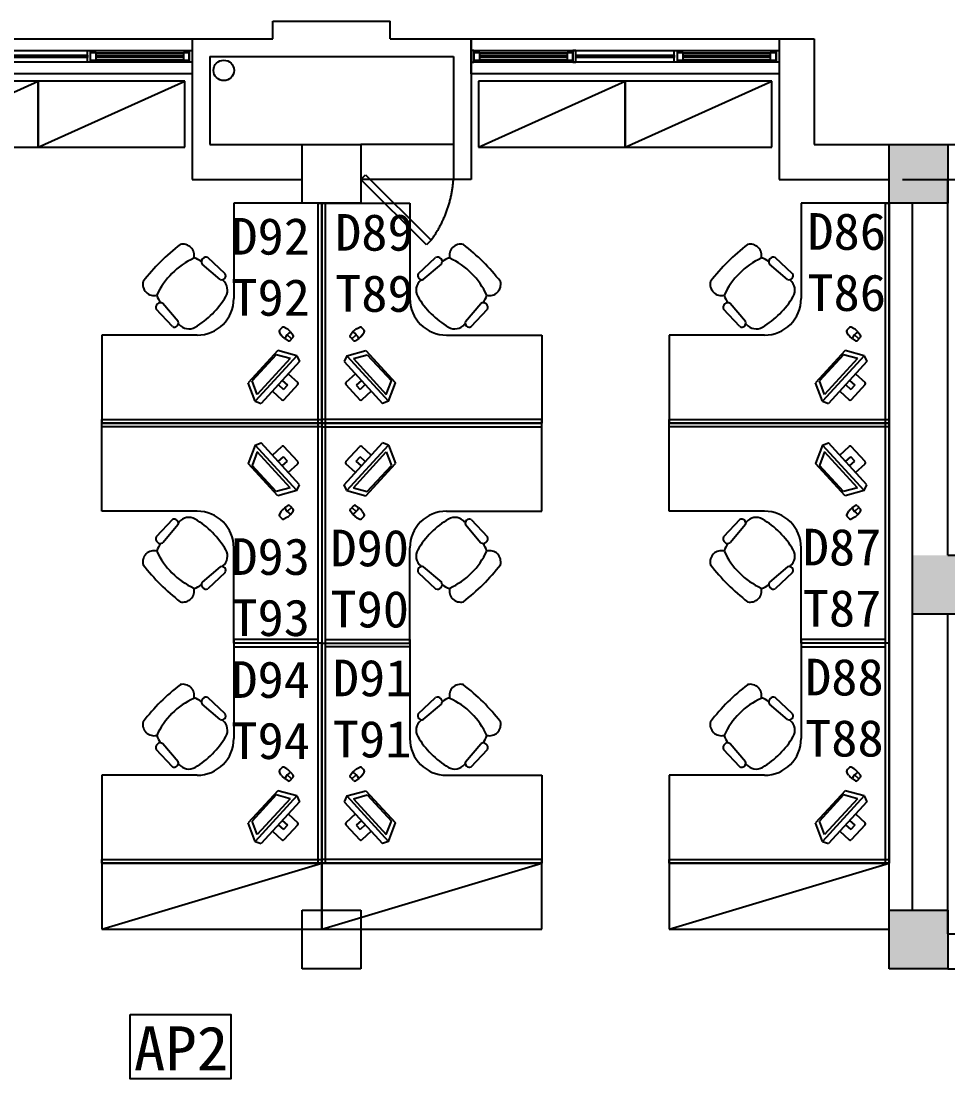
# Model space of a CAD drawing. Header units: millimetres. Extents: x 526420 to 928802, y 401925 to 509768.
# Drawn here: x 686995 to 693311, y 426175 to 433384 of the extents above; entities that cross this region are included whole.
import ezdxf

# ---------------------------------------------------------------- set-up
doc = ezdxf.new("R2010")
doc.units = ezdxf.units.MM
doc.header["$LTSCALE"] = 3000
doc.header["$MEASUREMENT"] = 0
doc.linetypes.add('DASHED2', pattern=[0.375, 0.25, -0.125])
doc.layers.get('0').update_dxf_attribs({"linetype": 'CONTINUOUS'})
for name, color, linetype in [('D-WALL', 7, 'CONTINUOUS'), ('D-WINDOW', 7, 'CONTINUOUS'), ('P-DOOR', 7, 'CONTINUOUS'), ('P-FURNI-I', 7, 'CONTINUOUS'), ('P-WALL', 7, 'CONTINUOUS'), ('环控', 3, 'CONTINUOUS'), ('窗台线', 7, 'CONTINUOUS')]:
    doc.layers.add(name, color=color, linetype=linetype)
doc.styles.get("Standard").update_dxf_attribs({"font": 'romans.shx', "width": 0.65, "bigfont": 'hzfs1.shx'})

msp = doc.modelspace()

# ---------------------------------------------------------------- linework, layer by layer
at = {"color": 0, "ltscale": 0.7}
for q in [(693071, 429743.9), (693371, 429343.9)]:
    msp.add_line((693071, 429343.9), q, dxfattribs=at)
msp.add_circle((688375.8, 433048.3), 70, dxfattribs=at)
msp.add_solid([(693071, 429743.9), (693371, 429743.9), (693071, 429343.9), (693371, 429343.9)], dxfattribs=at)
at = {"layer": 'D-WALL', "color": 0, "ltscale": 0.7}
for p, q in [((688711, 433263.9), (688711, 433383.9)), ((688711, 433383.9), (689511, 433383.9)), ((689511, 433263.9), (689511, 433383.9)), ((688161, 433263.9), (688711, 433263.9)), ((688161, 433263.9), (688161, 432303.9)), ((688161, 433263.9), (688401, 433263.9)), ((689511, 433263.9), (690061, 433263.9)), ((689821, 433263.9), (690061, 433263.9)), ((690061, 433263.9), (690061, 432303.9)), ((692161, 433263.9), (692401, 433263.9)), ((692161, 433263.9), (692161, 432303.9)), ((692401, 433263.9), (692401, 432543.9)), ((688281, 433143.9), (689941, 433143.9)), ((688281, 433143.9), (688281, 432543.9)), ((689941, 433143.9), (689941, 432303.9)), ((688281, 432543.9), (688911, 432543.9)), ((692401, 432543.9), (698111, 432543.9)), ((688161, 432303.9), (688911, 432303.9)), ((688161, 432303.9), (688281, 432303.9)), ((690061, 432303.9), (689941, 432303.9)), ((692161, 432303.9), (692911, 432303.9))]:
    msp.add_line(p, q, dxfattribs=at)
at = {"layer": 'D-WALL', "color": 0, "ltscale": 100}
for p, q in [((688911, 432543.9), (689311, 432543.9)), ((688911, 432143.9), (688911, 432543.9)), ((689311, 432543.9), (689311, 432143.9)), ((692911, 432543.9), (693311, 432543.9)), ((692911, 432143.9), (692911, 432543.9)), ((693311, 432543.9), (693311, 432143.9)), ((689311, 432143.9), (688911, 432143.9)), ((693311, 432143.9), (692911, 432143.9)), ((688911, 427323.9), (689311, 427323.9)), ((688911, 426923.9), (688911, 427323.9)), ((688911, 427323.9), (689311, 427323.9)), ((688911, 426923.9), (688911, 427323.9)), ((688911, 427323.9), (689311, 427323.9)), ((688911, 426923.9), (688911, 427323.9)), ((689311, 427323.9), (689311, 426923.9)), ((689311, 427323.9), (689311, 426923.9)), ((689311, 427323.9), (689311, 426923.9)), ((692911, 427323.9), (693311, 427323.9)), ((692911, 426923.9), (692911, 427323.9)), ((692911, 427323.9), (693311, 427323.9)), ((692911, 426923.9), (692911, 427323.9)), ((693311, 427323.9), (693311, 426923.9)), ((693311, 427323.9), (693311, 426923.9)), ((689311, 426923.9), (688911, 426923.9)), ((689311, 426923.9), (688911, 426923.9)), ((689311, 426923.9), (688911, 426923.9)), ((693311, 426923.9), (692911, 426923.9)), ((693311, 426923.9), (692911, 426923.9))]:
    msp.add_line(p, q, dxfattribs=at)
at = {"layer": 'D-WALL', "color": 0, "ltscale": 2}
for p, q in [((692401, 432543.9), (698111, 432543.9)), ((693001.8, 432303.9), (698111, 432303.9)), ((693311, 429743.9), (693311, 432303.9)), ((693071, 427323.9), (693071, 432143.9)), ((693311, 429743.9), (695811, 429743.9)), ((693311, 427163.9), (693311, 429343.9)), ((693311, 427163.9), (695511, 427163.9)), ((693311, 426923.9), (695811, 426923.9))]:
    msp.add_line(p, q, dxfattribs=at)
at = {"layer": 'D-WALL', "color": 7, "ltscale": 0.7}
msp.add_line((692446.1, 432543.2), (698156.1, 432543.2), dxfattribs=at)
at = {"layer": 'D-WALL', "color": 0}
for points in [[(692911, 432543.9), (693311, 432543.9), (692911, 432143.9), (693311, 432143.9)], [(692911, 427323.9), (693311, 427323.9), (692911, 426923.9), (693311, 426923.9)]]:
    msp.add_solid(points, dxfattribs=at)
at = {"layer": 'D-WINDOW', "color": 0, "ltscale": 0.7}
for p, q in [((686061, 433263.9), (688161, 433263.9)), ((690061, 433263.9), (692161, 433263.9)), ((686081, 433183.9), (688141, 433183.9)), ((686776, 433151.4), (687446, 433151.4)), ((687446, 433103.9), (687446, 433183.9)), ((687446, 433183.9), (687466, 433183.9)), ((687446, 433151.4), (687446, 433136.4)), ((687466, 433183.9), (687466, 433103.9)), ((687506, 433168.9), (687466, 433168.9)), ((687466, 433168.9), (687466, 433118.9)), ((687506, 433168.9), (688101, 433168.9)), ((687506, 433118.9), (687506, 433168.9)), ((687506, 433118.9), (687506, 433168.9)), ((687506, 433151.4), (688101, 433151.4)), ((687506, 433136.4), (687506, 433151.4)), ((688141, 433168.9), (688101, 433168.9)), ((688101, 433168.9), (688101, 433118.9)), ((688101, 433168.9), (688101, 433118.9)), ((688101, 433151.4), (688101, 433136.4)), ((688141, 433183.9), (688141, 433103.9)), ((688141, 433103.9), (688141, 433183.9)), ((688141, 433183.9), (688161, 433183.9)), ((688141, 433118.9), (688141, 433168.9)), ((688161, 433183.9), (688161, 433103.9)), ((690081, 433183.9), (690061, 433183.9)), ((690061, 433183.9), (690061, 433103.9)), ((690081, 433183.9), (692141, 433183.9)), ((690081, 433103.9), (690081, 433183.9)), ((690081, 433103.9), (690081, 433183.9)), ((690121, 433168.9), (690081, 433168.9)), ((690081, 433168.9), (690081, 433118.9)), ((690121, 433168.9), (690716, 433168.9)), ((690121, 433118.9), (690121, 433168.9)), ((690121, 433118.9), (690121, 433168.9)), ((690121, 433151.4), (690716, 433151.4)), ((690121, 433136.4), (690121, 433151.4)), ((690756, 433168.9), (690716, 433168.9)), ((690716, 433168.9), (690716, 433118.9)), ((690716, 433168.9), (690716, 433118.9)), ((690716, 433151.4), (690716, 433136.4)), ((690776, 433183.9), (690756, 433183.9)), ((690756, 433183.9), (690756, 433103.9)), ((690756, 433118.9), (690756, 433168.9)), ((690776, 433103.9), (690776, 433183.9)), ((690776, 433151.4), (691446, 433151.4)), ((690776, 433136.4), (690776, 433151.4)), ((691446, 433103.9), (691446, 433183.9)), ((691446, 433183.9), (691466, 433183.9)), ((691446, 433151.4), (691446, 433136.4)), ((691466, 433183.9), (691466, 433103.9)), ((691506, 433168.9), (691466, 433168.9)), ((691466, 433168.9), (691466, 433118.9)), ((691506, 433168.9), (692101, 433168.9)), ((691506, 433118.9), (691506, 433168.9)), ((691506, 433118.9), (691506, 433168.9)), ((691506, 433151.4), (692101, 433151.4)), ((691506, 433136.4), (691506, 433151.4)), ((692141, 433168.9), (692101, 433168.9)), ((692101, 433168.9), (692101, 433118.9)), ((692101, 433168.9), (692101, 433118.9)), ((692101, 433151.4), (692101, 433136.4)), ((692141, 433183.9), (692141, 433103.9)), ((692141, 433103.9), (692141, 433183.9)), ((692141, 433183.9), (692161, 433183.9)), ((692141, 433118.9), (692141, 433168.9)), ((692161, 433183.9), (692161, 433103.9)), ((688141, 433103.9), (686081, 433103.9)), ((687446, 433136.4), (686776, 433136.4)), ((687466, 433103.9), (687446, 433103.9)), ((687466, 433118.9), (687506, 433118.9)), ((688101, 433136.4), (687506, 433136.4)), ((688101, 433118.9), (687506, 433118.9)), ((688101, 433118.9), (688141, 433118.9)), ((688161, 433103.9), (688141, 433103.9)), ((690061, 433103.9), (690081, 433103.9)), ((690081, 433118.9), (690121, 433118.9)), ((692141, 433103.9), (690081, 433103.9)), ((690716, 433136.4), (690121, 433136.4)), ((690716, 433118.9), (690121, 433118.9)), ((690716, 433118.9), (690756, 433118.9)), ((690756, 433103.9), (690776, 433103.9)), ((691446, 433136.4), (690776, 433136.4)), ((691466, 433103.9), (691446, 433103.9)), ((691466, 433118.9), (691506, 433118.9)), ((692101, 433136.4), (691506, 433136.4)), ((692101, 433118.9), (691506, 433118.9)), ((692101, 433118.9), (692141, 433118.9)), ((692161, 433103.9), (692141, 433103.9))]:
    msp.add_line(p, q, dxfattribs=at)
at = {"layer": 'P-DOOR', "color": 0, "linetype": 'DASHED2', "ltscale": 10}
for p, q in [((689941, 432543.9), (689311, 432543.9)), ((689311, 432303.9), (689342.8, 432335.8)), ((689941, 432303.9), (689311, 432303.9)), ((689756.5, 431858.5), (689311, 432303.9)), ((689342.8, 432335.8), (689788.3, 431890.3)), ((689788.3, 431890.3), (689756.5, 431858.5))]:
    msp.add_line(p, q, dxfattribs=at)
msp.add_arc((689161.3, 432356.8), 781.5, 323.35196, 356.12448, dxfattribs=at)
at = {"layer": 'P-FURNI-I', "color": 0, "ltscale": 100}
for p, q in [((686111, 432523.9), (687111, 432973.9)), ((687111, 432973.9), (686111, 432973.9)), ((687111, 432523.9), (688111, 432973.9)), ((687111, 432523.9), (687111, 432973.9)), ((688111, 432973.9), (687111, 432973.9)), ((687111, 432973.9), (687111, 432523.9)), ((688111, 432523.9), (688111, 432973.9)), ((690111, 432523.9), (691111, 432973.9)), ((691111, 432973.9), (690111, 432973.9)), ((690111, 432973.9), (690111, 432523.9)), ((691111, 432523.9), (692111, 432973.9)), ((691111, 432523.9), (691111, 432973.9)), ((692111, 432973.9), (691111, 432973.9)), ((691111, 432973.9), (691111, 432523.9)), ((692111, 432523.9), (692111, 432973.9)), ((686111, 432523.9), (687111, 432523.9)), ((687111, 432523.9), (688111, 432523.9)), ((690111, 432523.9), (691111, 432523.9)), ((691111, 432523.9), (692111, 432523.9)), ((687544, 427193.9), (689044, 427643.9)), ((689044, 427643.9), (687544, 427643.9)), ((687544, 427643.9), (687544, 427193.9)), ((689044, 427193.9), (690544, 427643.9)), ((689044, 427193.9), (689044, 427643.9)), ((690544, 427643.9), (689044, 427643.9)), ((689044, 427643.9), (689044, 427193.9)), ((690544, 427193.9), (690544, 427643.9)), ((691411, 427193.9), (692911, 427643.9)), ((692911, 427643.9), (691411, 427643.9)), ((691411, 427643.9), (691411, 427193.9)), ((692911, 427193.9), (692911, 427643.9)), ((687544, 427193.9), (689044, 427193.9)), ((689044, 427193.9), (690544, 427193.9)), ((691411, 427193.9), (692911, 427193.9))]:
    msp.add_line(p, q, dxfattribs=at)
at = {"layer": 'P-FURNI-I', "color": 0}
for p, q in [((689044, 432143.9), (688444, 432143.9)), ((688444, 432143.9), (688444, 431493.9)), ((689019, 432143.9), (689044, 432143.9)), ((689019, 430643.9), (689019, 432143.9)), ((689069, 432143.9), (689044, 432143.9)), ((689044, 432143.9), (689044, 430643.9)), ((689044, 430643.9), (689044, 432143.9)), ((689044, 432143.9), (689644, 432143.9)), ((689044, 432143.9), (689044, 430643.9)), ((689044, 430643.9), (689044, 432143.9)), ((689069, 430643.9), (689069, 432143.9)), ((689644, 432143.9), (689644, 431493.9)), ((692911, 432143.9), (692311, 432143.9)), ((692311, 432143.9), (692311, 431493.9)), ((692886, 432143.9), (692911, 432143.9)), ((692886, 430643.9), (692886, 432143.9)), ((692911, 432143.9), (692911, 430643.9)), ((692911, 430643.9), (692911, 432143.9)), ((688386.2, 431661.7), (688268, 431773.6)), ((689701.8, 431661.7), (689820, 431773.6)), ((692253.2, 431661.7), (692135, 431773.6)), ((688352.2, 431623), (688228.9, 431727.5)), ((689735.8, 431623), (689859.1, 431727.5)), ((692219.2, 431623), (692095.9, 431727.5)), ((688369.8, 431617.6), (688365, 431621.7)), ((688369.8, 431617.6), (688365.1, 431621.7)), ((689718.2, 431617.6), (689722.9, 431621.7)), ((689718.2, 431617.6), (689723, 431621.7)), ((692236.8, 431617.6), (692232, 431621.7)), ((692236.8, 431617.6), (692232.1, 431621.7)), ((688026.3, 431301.8), (687914.4, 431419.9)), ((688065, 431335.8), (687960.4, 431459)), ((690023, 431335.8), (690127.6, 431459)), ((690061.7, 431301.8), (690173.6, 431419.9)), ((691893.3, 431301.8), (691781.4, 431419.9)), ((691932, 431335.8), (691827.4, 431459)), ((688070.4, 431318.1), (688066.2, 431323)), ((690017.6, 431318.1), (690021.8, 431323)), ((691937.4, 431318.1), (691933.2, 431323)), ((688194, 431243.9), (687544, 431243.9)), ((687544, 431243.9), (687544, 430643.9)), ((689894, 431243.9), (690544, 431243.9)), ((690544, 431243.9), (690544, 430643.9)), ((692061, 431243.9), (691411, 431243.9)), ((691411, 431243.9), (691411, 430643.9)), ((688743.6, 431138.7), (688542.3, 430919.4)), ((688873.5, 431102.8), (688743.6, 431138.7)), ((689214.5, 431102.8), (689344.4, 431138.7)), ((689344.4, 431138.7), (689545.7, 430919.4)), ((692610.6, 431138.7), (692409.3, 430919.4)), ((692740.5, 431102.8), (692610.6, 431138.7)), ((688733.8, 431110.3), (688569.8, 430931.6)), ((688873.5, 431102.8), (688589.3, 430793)), ((688829, 431083.9), (688604.2, 430838.9)), ((688891.8, 431063.6), (688630.1, 430778.4)), ((688829, 431083.9), (688733.8, 431110.3)), ((688873.5, 431102.8), (688891.8, 431063.6)), ((689214.5, 431102.8), (689196.2, 431063.6)), ((689196.2, 431063.6), (689457.9, 430778.4)), ((689214.5, 431102.8), (689498.7, 430793)), ((689259, 431083.9), (689354.2, 431110.3)), ((689259, 431083.9), (689483.8, 430838.9)), ((689354.2, 431110.3), (689518.2, 430931.6)), ((692600.8, 431110.3), (692436.8, 430931.6)), ((692740.5, 431102.8), (692456.3, 430793)), ((692696, 431083.9), (692471.2, 430838.9)), ((692758.8, 431063.6), (692497.1, 430778.4)), ((692696, 431083.9), (692600.8, 431110.3)), ((692740.5, 431102.8), (692758.8, 431063.6)), ((688589.3, 430793), (688542.3, 430919.4)), ((688604.2, 430838.9), (688569.8, 430931.6)), ((689483.8, 430838.9), (689518.2, 430931.6)), ((689498.7, 430793), (689545.7, 430919.4)), ((692456.3, 430793), (692409.3, 430919.4)), ((692471.2, 430838.9), (692436.8, 430931.6)), ((688589.6, 430793.3), (688630.1, 430778.4)), ((689498.4, 430793.3), (689457.9, 430778.4)), ((692456.6, 430793.3), (692497.1, 430778.4)), ((687544, 430643.9), (687544, 430668.9)), ((687544, 430668.9), (689044, 430668.9)), ((687544, 430618.9), (687544, 430643.9)), ((687544, 430643.9), (689044, 430643.9)), ((687544, 430043.9), (687544, 430643.9)), ((687544, 430643.9), (689044, 430643.9)), ((689044, 430643.9), (687544, 430643.9)), ((687544, 430643.9), (689044, 430643.9)), ((689019, 430643.9), (689044, 430643.9)), ((689019, 427643.9), (689019, 430643.9)), ((689044, 430643.9), (689019, 430643.9)), ((690544, 430668.9), (689044, 430668.9)), ((689044, 430668.9), (689044, 430643.9)), ((689044, 430668.9), (689044, 430643.9)), ((690544, 430643.9), (689044, 430643.9)), ((689044, 430643.9), (689044, 430618.9)), ((689069, 430643.9), (689044, 430643.9)), ((689044, 430643.9), (689044, 427643.9)), ((689044, 430643.9), (689044, 429143.9)), ((690544, 430643.9), (689044, 430643.9)), ((689044, 430643.9), (689044, 430643.9)), ((689044, 430643.9), (690544, 430643.9)), ((689044, 430643.9), (689069, 430643.9)), ((690544, 430643.9), (689044, 430643.9)), ((689044, 430643.9), (689044, 430643.9)), ((689044, 430643.9), (689044, 430618.9)), ((689044, 430643.9), (689044, 427643.9)), ((689044, 430643.9), (689044, 429143.9)), ((689044, 430643.9), (689044, 430643.9)), ((689044, 430643.9), (689044, 430643.9)), ((689069, 427643.9), (689069, 430643.9)), ((690544, 430643.9), (690544, 430668.9)), ((690544, 430618.9), (690544, 430643.9)), ((690544, 430043.9), (690544, 430643.9)), ((691411, 430643.9), (691411, 430668.9)), ((691411, 430668.9), (692911, 430668.9)), ((691411, 430618.9), (691411, 430643.9)), ((691411, 430643.9), (692911, 430643.9)), ((691411, 430043.9), (691411, 430643.9)), ((691411, 430643.9), (692911, 430643.9)), ((692911, 430643.9), (691411, 430643.9)), ((691411, 430643.9), (692911, 430643.9)), ((692886, 430643.9), (692911, 430643.9)), ((692886, 427643.9), (692886, 430643.9)), ((692911, 430643.9), (692886, 430643.9)), ((692911, 430668.9), (692911, 430643.9)), ((692911, 430643.9), (692911, 430618.9)), ((692911, 430643.9), (692911, 427643.9)), ((692911, 430643.9), (692911, 429143.9)), ((692911, 430643.9), (692911, 430643.9)), ((692911, 430643.9), (692911, 430643.9)), ((689044, 430618.9), (687544, 430618.9)), ((689044, 430618.9), (690544, 430618.9)), ((692911, 430618.9), (691411, 430618.9)), ((688589.3, 430494.9), (688542.3, 430368.5)), ((688873.5, 430185.1), (688589.3, 430494.9)), ((688589.6, 430494.6), (688630.1, 430509.5)), ((688891.8, 430224.3), (688630.1, 430509.5)), ((689196.2, 430224.3), (689457.9, 430509.5)), ((689214.5, 430185.1), (689498.7, 430494.9)), ((689498.4, 430494.6), (689457.9, 430509.5)), ((689498.7, 430494.9), (689545.7, 430368.5)), ((692456.3, 430494.9), (692409.3, 430368.5)), ((692740.5, 430185.1), (692456.3, 430494.9)), ((692456.6, 430494.6), (692497.1, 430509.5)), ((692758.8, 430224.3), (692497.1, 430509.5)), ((688604.2, 430449), (688569.8, 430356.3)), ((688829, 430204), (688604.2, 430449)), ((689259, 430204), (689483.8, 430449)), ((689483.8, 430449), (689518.2, 430356.3)), ((692471.2, 430449), (692436.8, 430356.3)), ((692696, 430204), (692471.2, 430449)), ((688743.6, 430149.2), (688542.3, 430368.5)), ((688733.8, 430177.6), (688569.8, 430356.3)), ((689344.4, 430149.2), (689545.7, 430368.5)), ((689354.2, 430177.6), (689518.2, 430356.3)), ((692610.6, 430149.2), (692409.3, 430368.5)), ((692600.8, 430177.6), (692436.8, 430356.3)), ((688829, 430204), (688733.8, 430177.6)), ((688873.5, 430185.1), (688891.8, 430224.3)), ((689214.5, 430185.1), (689196.2, 430224.3)), ((689259, 430204), (689354.2, 430177.6)), ((692696, 430204), (692600.8, 430177.6)), ((692740.5, 430185.1), (692758.8, 430224.3)), ((688873.5, 430185.1), (688743.6, 430149.2)), ((689214.5, 430185.1), (689344.4, 430149.2)), ((692740.5, 430185.1), (692610.6, 430149.2)), ((688194, 430043.9), (687544, 430043.9)), ((689894, 430043.9), (690544, 430043.9)), ((692061, 430043.9), (691411, 430043.9)), ((688026.3, 429986.1), (687914.4, 429868)), ((690061.7, 429986.1), (690173.6, 429868)), ((691893.3, 429986.1), (691781.4, 429868)), ((688065, 429952.1), (687960.4, 429828.9)), ((688070.4, 429969.8), (688066.2, 429964.9)), ((690017.6, 429969.8), (690021.8, 429964.9)), ((690023, 429952.1), (690127.6, 429828.9)), ((691932, 429952.1), (691827.4, 429828.9)), ((691937.4, 429969.8), (691933.2, 429964.9)), ((688444, 429143.9), (688444, 429793.9)), ((689644, 429143.9), (689644, 429793.9)), ((692311, 429143.9), (692311, 429793.9)), ((688352.2, 429664.9), (688228.9, 429560.4)), ((688386.2, 429626.2), (688268, 429514.3)), ((688369.8, 429670.3), (688365, 429666.2)), ((688369.8, 429670.3), (688365.1, 429666.2)), ((689701.8, 429626.2), (689820, 429514.3)), ((689718.2, 429670.3), (689722.9, 429666.2)), ((689718.2, 429670.3), (689723, 429666.2)), ((689735.8, 429664.9), (689859.1, 429560.4)), ((692219.2, 429664.9), (692095.9, 429560.4)), ((692253.2, 429626.2), (692135, 429514.3)), ((692236.8, 429670.3), (692232, 429666.2)), ((692236.8, 429670.3), (692232.1, 429666.2)), ((688444, 429168.9), (688444, 429118.9)), ((689019, 429168.9), (688444, 429168.9)), ((689044, 429143.9), (688444, 429143.9)), ((688444, 429143.9), (688444, 428493.9)), ((689044, 429143.9), (688444, 429143.9)), ((688444, 429118.9), (689019, 429118.9)), ((689019, 429118.9), (689019, 429168.9)), ((689044, 427643.9), (689044, 429143.9)), ((689044, 429143.9), (689644, 429143.9)), ((689044, 429143.9), (689644, 429143.9)), ((689044, 427643.9), (689044, 429143.9)), ((689069, 429118.9), (689069, 429168.9)), ((689069, 429168.9), (689644, 429168.9)), ((689644, 429118.9), (689069, 429118.9)), ((689644, 429168.9), (689644, 429118.9)), ((689644, 429143.9), (689644, 428493.9)), ((692311, 429168.9), (692311, 429118.9)), ((692886, 429168.9), (692311, 429168.9)), ((692911, 429143.9), (692311, 429143.9)), ((692311, 429143.9), (692311, 428493.9)), ((692911, 429143.9), (692311, 429143.9)), ((692311, 429118.9), (692886, 429118.9)), ((692886, 429118.9), (692886, 429168.9)), ((692911, 427643.9), (692911, 429143.9)), ((688386.2, 428661.7), (688268, 428773.6)), ((689701.8, 428661.7), (689820, 428773.6)), ((692253.2, 428661.7), (692135, 428773.6)), ((688352.2, 428623), (688228.9, 428727.5)), ((689735.8, 428623), (689859.1, 428727.5)), ((692219.2, 428623), (692095.9, 428727.5)), ((688369.8, 428617.6), (688365, 428621.7)), ((688369.8, 428617.6), (688365.1, 428621.7)), ((689718.2, 428617.6), (689722.9, 428621.7)), ((689718.2, 428617.6), (689723, 428621.7)), ((692236.8, 428617.6), (692232, 428621.7)), ((692236.8, 428617.6), (692232.1, 428621.7)), ((688065, 428335.8), (687960.4, 428459)), ((690023, 428335.8), (690127.6, 428459)), ((691932, 428335.8), (691827.4, 428459)), ((688026.3, 428301.8), (687914.4, 428419.9)), ((690061.7, 428301.8), (690173.6, 428419.9)), ((691893.3, 428301.8), (691781.4, 428419.9)), ((688070.4, 428318.1), (688066.2, 428323)), ((690017.6, 428318.1), (690021.8, 428323)), ((691937.4, 428318.1), (691933.2, 428323)), ((688194, 428243.9), (687544, 428243.9)), ((687544, 428243.9), (687544, 427643.9)), ((689894, 428243.9), (690544, 428243.9)), ((690544, 428243.9), (690544, 427643.9)), ((692061, 428243.9), (691411, 428243.9)), ((691411, 428243.9), (691411, 427643.9)), ((688743.6, 428138.7), (688542.3, 427919.4)), ((688733.8, 428110.3), (688569.8, 427931.6)), ((688873.5, 428102.8), (688589.3, 427793)), ((688829, 428083.9), (688733.8, 428110.3)), ((688873.5, 428102.8), (688743.6, 428138.7)), ((688873.5, 428102.8), (688891.8, 428063.6)), ((689214.5, 428102.8), (689196.2, 428063.6)), ((689214.5, 428102.8), (689344.4, 428138.7)), ((689214.5, 428102.8), (689498.7, 427793)), ((689259, 428083.9), (689354.2, 428110.3)), ((689344.4, 428138.7), (689545.7, 427919.4)), ((689354.2, 428110.3), (689518.2, 427931.6)), ((692610.6, 428138.7), (692409.3, 427919.4)), ((692600.8, 428110.3), (692436.8, 427931.6)), ((692740.5, 428102.8), (692456.3, 427793)), ((692696, 428083.9), (692600.8, 428110.3)), ((692740.5, 428102.8), (692610.6, 428138.7)), ((692740.5, 428102.8), (692758.8, 428063.6)), ((688829, 428083.9), (688604.2, 427838.9)), ((688891.8, 428063.6), (688630.1, 427778.4)), ((689196.2, 428063.6), (689457.9, 427778.4)), ((689259, 428083.9), (689483.8, 427838.9)), ((692696, 428083.9), (692471.2, 427838.9)), ((692758.8, 428063.6), (692497.1, 427778.4)), ((688589.3, 427793), (688542.3, 427919.4)), ((688604.2, 427838.9), (688569.8, 427931.6)), ((689483.8, 427838.9), (689518.2, 427931.6)), ((689498.7, 427793), (689545.7, 427919.4)), ((692456.3, 427793), (692409.3, 427919.4)), ((692471.2, 427838.9), (692436.8, 427931.6)), ((688589.6, 427793.3), (688630.1, 427778.4)), ((689498.4, 427793.3), (689457.9, 427778.4)), ((692456.6, 427793.3), (692497.1, 427778.4)), ((687544, 427643.9), (687544, 427668.9)), ((687544, 427668.9), (689044, 427668.9)), ((690544, 427668.9), (689044, 427668.9)), ((689044, 427668.9), (689044, 427643.9)), ((689044, 427668.9), (689044, 427643.9)), ((690544, 427643.9), (690544, 427668.9)), ((691411, 427643.9), (691411, 427668.9)), ((691411, 427668.9), (692911, 427668.9)), ((692911, 427668.9), (692911, 427643.9)), ((689044, 427643.9), (687544, 427643.9)), ((687544, 427643.9), (689044, 427643.9)), ((689044, 427643.9), (689019, 427643.9)), ((689044, 427643.9), (690544, 427643.9)), ((689044, 427643.9), (689069, 427643.9)), ((690544, 427643.9), (689044, 427643.9)), ((689044, 427643.9), (689044, 427643.9)), ((689044, 427643.9), (689044, 427643.9)), ((692911, 427643.9), (691411, 427643.9)), ((691411, 427643.9), (692911, 427643.9)), ((692911, 427643.9), (692886, 427643.9)), ((692911, 427643.9), (692911, 427643.9))]:
    msp.add_line(p, q, dxfattribs=at)
at = {"layer": 'P-FURNI-I', "color": 0, "linetype": 'ByBlock'}
for p, q in [((688806.5, 431286.7), (688785.3, 431298)), ((688831.6, 431265.7), (688816.7, 431279.4)), ((689256.4, 431265.7), (689271.3, 431279.4)), ((689281.5, 431286.7), (689302.7, 431298)), ((692673.5, 431286.7), (692652.3, 431298)), ((692698.6, 431265.7), (692683.7, 431279.4)), ((688768, 431244.7), (688754.9, 431264.8)), ((688791.1, 431221.5), (688776.1, 431235.2)), ((688791.1, 431221.5), (688814.4, 431205.5)), ((688838.3, 431218.9), (688808.8, 431245.9)), ((688827.4, 431207), (688849.2, 431230.8)), ((688831.6, 431265.7), (688849.5, 431243.9)), ((689256.4, 431265.7), (689238.5, 431243.9)), ((689260.6, 431207), (689238.8, 431230.8)), ((689249.7, 431218.9), (689279.2, 431245.9)), ((689296.9, 431221.5), (689273.6, 431205.5)), ((689296.9, 431221.5), (689311.9, 431235.2)), ((689320, 431244.7), (689333.1, 431264.8)), ((692635, 431244.7), (692621.9, 431264.8)), ((692658.1, 431221.5), (692643.1, 431235.2)), ((692658.1, 431221.5), (692681.4, 431205.5)), ((692705.3, 431218.9), (692675.8, 431245.9)), ((692694.4, 431207), (692716.2, 431230.8)), ((692698.6, 431265.7), (692716.5, 431243.9)), ((688774.5, 430935.7), (688810.6, 430902.7)), ((688815.1, 430980), (688879.8, 430920.6)), ((689272.9, 430980), (689208.2, 430920.6)), ((689313.5, 430935.7), (689277.4, 430902.7)), ((692641.5, 430935.7), (692677.6, 430902.7)), ((692682.1, 430980), (692746.8, 430920.6)), ((688706.9, 430862.1), (688771.6, 430802.7)), ((688747.5, 430906.3), (688783.5, 430873.2)), ((688810.6, 430902.7), (688783.5, 430873.2)), ((688880.4, 430906.4), (688785.8, 430803.3)), ((689207.6, 430906.4), (689302.2, 430803.3)), ((689277.4, 430902.7), (689304.5, 430873.2)), ((689340.5, 430906.3), (689304.5, 430873.2)), ((689381.1, 430862.1), (689316.4, 430802.7)), ((692573.9, 430862.1), (692638.6, 430802.7)), ((692614.5, 430906.3), (692650.5, 430873.2)), ((692677.6, 430902.7), (692650.5, 430873.2)), ((692747.4, 430906.4), (692652.8, 430803.3)), ((688706.9, 430425.8), (688771.6, 430485.2)), ((688880.4, 430381.5), (688785.8, 430484.6)), ((689207.6, 430381.5), (689302.2, 430484.6)), ((689381.1, 430425.8), (689316.4, 430485.2)), ((692573.9, 430425.8), (692638.6, 430485.2)), ((692747.4, 430381.5), (692652.8, 430484.6)), ((688747.5, 430381.6), (688783.5, 430414.7)), ((688810.6, 430385.2), (688783.5, 430414.7)), ((689277.4, 430385.2), (689304.5, 430414.7)), ((689340.5, 430381.6), (689304.5, 430414.7)), ((692614.5, 430381.6), (692650.5, 430414.7)), ((692677.6, 430385.2), (692650.5, 430414.7)), ((688774.5, 430352.2), (688810.6, 430385.2)), ((688815.1, 430307.9), (688879.8, 430367.3)), ((689272.9, 430307.9), (689208.2, 430367.3)), ((689313.5, 430352.2), (689277.4, 430385.2)), ((692641.5, 430352.2), (692677.6, 430385.2)), ((692682.1, 430307.9), (692746.8, 430367.3)), ((688768, 430043.2), (688754.9, 430023.1)), ((688791.1, 430066.4), (688776.1, 430052.7)), ((688791.1, 430066.4), (688814.4, 430082.4)), ((688838.3, 430069), (688808.8, 430042)), ((688827.4, 430080.9), (688849.2, 430057.1)), ((688831.6, 430022.2), (688849.5, 430044)), ((689256.4, 430022.2), (689238.5, 430044)), ((689260.6, 430080.9), (689238.8, 430057.1)), ((689249.7, 430069), (689279.2, 430042)), ((689296.9, 430066.4), (689273.6, 430082.4)), ((689296.9, 430066.4), (689311.9, 430052.7)), ((689320, 430043.2), (689333.1, 430023.1)), ((692635, 430043.2), (692621.9, 430023.1)), ((692658.1, 430066.4), (692643.1, 430052.7)), ((692658.1, 430066.4), (692681.4, 430082.4)), ((692705.3, 430069), (692675.8, 430042)), ((692694.4, 430080.9), (692716.2, 430057.1)), ((692698.6, 430022.2), (692716.5, 430044)), ((688806.5, 430001.2), (688785.3, 429989.9)), ((688831.6, 430022.2), (688816.7, 430008.5)), ((689256.4, 430022.2), (689271.3, 430008.5)), ((689281.5, 430001.2), (689302.7, 429989.9)), ((692673.5, 430001.2), (692652.3, 429989.9)), ((692698.6, 430022.2), (692683.7, 430008.5)), ((688768, 428244.7), (688754.9, 428264.8)), ((688806.5, 428286.7), (688785.3, 428298)), ((688838.3, 428218.9), (688808.8, 428245.9)), ((688831.6, 428265.7), (688816.7, 428279.4)), ((688831.6, 428265.7), (688849.5, 428243.9)), ((689256.4, 428265.7), (689238.5, 428243.9)), ((689249.7, 428218.9), (689279.2, 428245.9)), ((689256.4, 428265.7), (689271.3, 428279.4)), ((689281.5, 428286.7), (689302.7, 428298)), ((689320, 428244.7), (689333.1, 428264.8)), ((692635, 428244.7), (692621.9, 428264.8)), ((692673.5, 428286.7), (692652.3, 428298)), ((692705.3, 428218.9), (692675.8, 428245.9)), ((692698.6, 428265.7), (692683.7, 428279.4)), ((692698.6, 428265.7), (692716.5, 428243.9)), ((688791.1, 428221.5), (688776.1, 428235.2)), ((688791.1, 428221.5), (688814.4, 428205.5)), ((688827.4, 428207), (688849.2, 428230.8)), ((689260.6, 428207), (689238.8, 428230.8)), ((689296.9, 428221.5), (689273.6, 428205.5)), ((689296.9, 428221.5), (689311.9, 428235.2)), ((692658.1, 428221.5), (692643.1, 428235.2)), ((692658.1, 428221.5), (692681.4, 428205.5)), ((692694.4, 428207), (692716.2, 428230.8)), ((688815.1, 427980), (688879.8, 427920.6)), ((689272.9, 427980), (689208.2, 427920.6)), ((692682.1, 427980), (692746.8, 427920.6)), ((688747.5, 427906.3), (688783.5, 427873.2)), ((688774.5, 427935.7), (688810.6, 427902.7)), ((688810.6, 427902.7), (688783.5, 427873.2)), ((688880.4, 427906.4), (688785.8, 427803.3)), ((689207.6, 427906.4), (689302.2, 427803.3)), ((689313.5, 427935.7), (689277.4, 427902.7)), ((689277.4, 427902.7), (689304.5, 427873.2)), ((689340.5, 427906.3), (689304.5, 427873.2)), ((692614.5, 427906.3), (692650.5, 427873.2)), ((692641.5, 427935.7), (692677.6, 427902.7)), ((692677.6, 427902.7), (692650.5, 427873.2)), ((692747.4, 427906.4), (692652.8, 427803.3)), ((688706.9, 427862.1), (688771.6, 427802.7)), ((689381.1, 427862.1), (689316.4, 427802.7)), ((692573.9, 427862.1), (692638.6, 427802.7))]:
    msp.add_line(p, q, dxfattribs=at)
at = {"layer": 'P-FURNI-I', "color": 0}
for centre, radius, start, end in [((688922.9, 430765), 1383.5, 127.59073, 142.40927), ((688098.2, 431787.4), 76.4, 345.39269, 104.60731), ((689989.8, 431787.4), 76.4, 75.39269, 194.60731), ((689165.1, 430765), 1383.5, 37.59073, 52.40927), ((692789.9, 430765), 1383.5, 127.59073, 142.40927), ((691965.2, 431787.4), 76.4, 345.39269, 104.60731), ((688255.8, 431744.4), 31.7, 67.15642, 212.13371), ((689832.3, 431744.4), 31.7, 327.86629, 112.84358), ((692122.8, 431744.4), 31.7, 67.15642, 212.13371), ((688378.3, 431309.6), 502.6, 114.20895, 155.79105), ((688117.7, 431603.3), 177.1, 53.09524, 71.38199), ((689970.3, 431603.3), 177.1, 108.61801, 126.90476), ((689709.7, 431309.6), 502.6, 24.20895, 65.79105), ((692245.3, 431309.6), 502.6, 114.20895, 155.79105), ((691984.7, 431603.3), 177.1, 53.09524, 71.38199), ((688361.2, 431649.3), 27.9, 251.04311, 26.28384), ((689726.8, 431649.3), 27.9, 153.71616, 288.95689), ((692228.2, 431649.3), 27.9, 251.04311, 26.28384), ((687900.6, 431589.7), 76.4, 165.39269, 284.60731), ((688312.9, 431549.7), 88.6, 331.10866, 50), ((689775.1, 431549.7), 88.6, 130, 208.89134), ((690187.4, 431589.7), 76.4, 255.39269, 14.60731), ((691767.6, 431589.7), 76.4, 165.39269, 284.60731), ((692179.9, 431549.7), 88.6, 331.10866, 50), ((688086.4, 431572), 177.1, 198.78779, 217.66529), ((687857, 431830.9), 624.1, 301.27501, 328.72499), ((688194, 431493.9), 250, 270.00002, 359.99998), ((689894, 431493.9), 250, 180.00002, 269.99998), ((690231, 431830.9), 624.1, 211.27501, 238.72499), ((690001.6, 431572), 177.1, 322.33471, 341.21221), ((691953.4, 431572), 177.1, 198.78779, 217.66529), ((691724, 431830.9), 624.1, 301.27501, 328.72499), ((692061, 431493.9), 250, 270.00002, 359.99998), ((687943.6, 431432.2), 31.7, 57.86629, 202.84358), ((690144.4, 431432.2), 31.7, 337.15642, 122.13371), ((691810.6, 431432.2), 31.7, 57.86629, 202.84358), ((688038.6, 431326.7), 27.9, 243.71616, 18.95689), ((688138.2, 431375), 88.6, 220, 298.89134), ((689949.8, 431375), 88.6, 241.10866, 320), ((690049.4, 431326.7), 27.9, 161.04311, 296.28384), ((691905.6, 431326.7), 27.9, 243.71616, 18.95689), ((692005.2, 431375), 88.6, 220, 298.89134), ((688194, 429793.9), 250, 0.00002, 89.99998), ((689894, 429793.9), 250, 90.00002, 179.99998), ((692061, 429793.9), 250, 0.00002, 89.99998), ((688038.6, 429961.2), 27.9, 341.04311, 116.28384), ((688138.2, 429912.9), 88.6, 61.10866, 140), ((687857, 429457), 624.1, 31.27501, 58.72499), ((690231, 429457), 624.1, 121.27501, 148.72499), ((689949.8, 429912.9), 88.6, 40, 118.89134), ((690049.4, 429961.2), 27.9, 63.71616, 198.95689), ((691905.6, 429961.2), 27.9, 341.04311, 116.28384), ((692005.2, 429912.9), 88.6, 61.10866, 140), ((691724, 429457), 624.1, 31.27501, 58.72499), ((687943.6, 429855.7), 31.7, 157.15642, 302.13371), ((690144.4, 429855.7), 31.7, 237.86629, 22.84358), ((691810.6, 429855.7), 31.7, 157.15642, 302.13371), ((687900.6, 429698.2), 76.4, 75.39269, 194.60731), ((688086.4, 429715.9), 177.1, 142.33471, 161.21221), ((688378.3, 429978.3), 502.6, 204.20895, 245.79105), ((688312.9, 429738.2), 88.6, 310, 28.89134), ((689775.1, 429738.2), 88.6, 151.10866, 230), ((689709.7, 429978.3), 502.6, 294.20895, 335.79105), ((690001.6, 429715.9), 177.1, 18.78779, 37.66529), ((690187.4, 429698.2), 76.4, 345.39269, 104.60731), ((691767.6, 429698.2), 76.4, 75.39269, 194.60731), ((691953.4, 429715.9), 177.1, 142.33471, 161.21221), ((692245.3, 429978.3), 502.6, 204.20895, 245.79105), ((692179.9, 429738.2), 88.6, 310, 28.89134), ((688922.9, 430522.9), 1383.5, 217.59073, 232.40927), ((688361.2, 429638.6), 27.9, 333.71616, 108.95689), ((689726.8, 429638.6), 27.9, 71.04311, 206.28384), ((689165.1, 430522.9), 1383.5, 307.59073, 322.40927), ((692789.9, 430522.9), 1383.5, 217.59073, 232.40927), ((692228.2, 429638.6), 27.9, 333.71616, 108.95689), ((688117.7, 429684.6), 177.1, 288.61801, 306.90476), ((688255.8, 429543.5), 31.7, 147.86629, 292.84358), ((689832.3, 429543.5), 31.7, 247.15642, 32.13371), ((689970.3, 429684.6), 177.1, 233.09524, 251.38199), ((691984.7, 429684.6), 177.1, 288.61801, 306.90476), ((692122.8, 429543.5), 31.7, 147.86629, 292.84358), ((688098.2, 429500.5), 76.4, 255.39269, 14.60731), ((689989.8, 429500.5), 76.4, 165.39269, 284.60731), ((691965.2, 429500.5), 76.4, 255.39269, 14.60731), ((688922.9, 427765), 1383.5, 127.59073, 142.40927), ((688098.2, 428787.4), 76.4, 345.39269, 104.60731), ((689989.8, 428787.4), 76.4, 75.39269, 194.60731), ((689165.1, 427765), 1383.5, 37.59073, 52.40927), ((692789.9, 427765), 1383.5, 127.59073, 142.40927), ((691965.2, 428787.4), 76.4, 345.39269, 104.60731), ((688378.3, 428309.6), 502.6, 114.20895, 155.79105), ((688117.7, 428603.3), 177.1, 53.09524, 71.38199), ((688255.8, 428744.4), 31.7, 67.15642, 212.13371), ((689832.3, 428744.4), 31.7, 327.86629, 112.84358), ((689970.3, 428603.3), 177.1, 108.61801, 126.90476), ((689709.7, 428309.6), 502.6, 24.20895, 65.79105), ((692245.3, 428309.6), 502.6, 114.20895, 155.79105), ((691984.7, 428603.3), 177.1, 53.09524, 71.38199), ((692122.8, 428744.4), 31.7, 67.15642, 212.13371), ((687900.6, 428589.7), 76.4, 165.39269, 284.60731), ((688361.2, 428649.3), 27.9, 251.04311, 26.28384), ((688312.9, 428549.7), 88.6, 331.10866, 50), ((689775.1, 428549.7), 88.6, 130, 208.89134), ((689726.8, 428649.3), 27.9, 153.71616, 288.95689), ((690187.4, 428589.7), 76.4, 255.39269, 14.60731), ((691767.6, 428589.7), 76.4, 165.39269, 284.60731), ((692228.2, 428649.3), 27.9, 251.04311, 26.28384), ((692179.9, 428549.7), 88.6, 331.10866, 50), ((687943.6, 428432.2), 31.7, 57.86629, 202.84358), ((688086.4, 428572), 177.1, 198.78779, 217.66529), ((687857, 428830.9), 624.1, 301.27501, 328.72499), ((688194, 428493.9), 250, 270.00002, 359.99998), ((689894, 428493.9), 250, 180.00002, 269.99998), ((690231, 428830.9), 624.1, 211.27501, 238.72499), ((690144.4, 428432.2), 31.7, 337.15642, 122.13371), ((690001.6, 428572), 177.1, 322.33471, 341.21221), ((691810.6, 428432.2), 31.7, 57.86629, 202.84358), ((691953.4, 428572), 177.1, 198.78779, 217.66529), ((691724, 428830.9), 624.1, 301.27501, 328.72499), ((692061, 428493.9), 250, 270.00002, 359.99998), ((688038.6, 428326.7), 27.9, 243.71616, 18.95689), ((688138.2, 428375), 88.6, 220, 298.89134), ((689949.8, 428375), 88.6, 241.10866, 320), ((690049.4, 428326.7), 27.9, 161.04311, 296.28384), ((691905.6, 428326.7), 27.9, 243.71616, 18.95689), ((692005.2, 428375), 88.6, 220, 298.89134)]:
    msp.add_arc(centre, radius, start, end, dxfattribs=at)
at = {"layer": 'P-FURNI-I', "color": 0, "linetype": 'ByBlock'}
for centre, radius, start, end in [((688763.3, 431270.3), 10, 137.47035, 213.12695), ((688828.8, 431227.6), 88, 129.09951, 145.8412), ((688780.6, 431289.2), 10, 61.81376, 137.47035), ((688782.9, 431242.6), 50, 47.47035, 61.81376), ((689305.1, 431242.6), 50, 118.18624, 132.52965), ((689307.4, 431289.2), 10, 42.52965, 118.18624), ((689259.2, 431227.6), 88, 34.1588, 50.90049), ((689324.7, 431270.3), 10, 326.87305, 42.52965), ((692630.3, 431270.3), 10, 137.47035, 213.12695), ((692695.8, 431227.6), 88, 129.09951, 145.8412), ((692647.6, 431289.2), 10, 61.81376, 137.47035), ((692649.9, 431242.6), 50, 47.47035, 61.81376), ((688809.9, 431272.1), 50, 213.12695, 227.47035), ((688906.9, 431155.9), 133.1, 124.44717, 150.49354), ((688820, 431213.8), 10, 235.57338, 317.47035), ((688841.8, 431237.5), 10, 317.47035, 39.36733), ((689246.2, 431237.5), 10, 140.63267, 222.52965), ((689181.1, 431155.9), 133.1, 29.50646, 55.55283), ((689268, 431213.8), 10, 222.52965, 304.42662), ((689278.1, 431272.1), 50, 312.52965, 326.87305), ((692676.9, 431272.1), 50, 213.12695, 227.47035), ((692773.9, 431155.9), 133.1, 124.44717, 150.49354), ((692687, 431213.8), 10, 235.57338, 317.47035), ((692708.8, 431237.5), 10, 317.47035, 39.36733), ((688873, 430913.2), 10, 317.47035, 47.47035), ((689215, 430913.2), 10, 132.52965, 222.52965), ((692740, 430913.2), 10, 317.47035, 47.47035), ((688778.4, 430810), 10, 227.47035, 317.47035), ((689309.6, 430810), 10, 222.52965, 312.52965), ((692645.4, 430810), 10, 227.47035, 317.47035), ((688778.4, 430477.9), 10, 42.52965, 132.52965), ((689309.6, 430477.9), 10, 47.47035, 137.47035), ((692645.4, 430477.9), 10, 42.52965, 132.52965), ((688873, 430374.7), 10, 312.52965, 42.52965), ((689215, 430374.7), 10, 137.47035, 227.47035), ((692740, 430374.7), 10, 312.52965, 42.52965), ((688809.9, 430015.8), 50, 132.52965, 146.87305), ((688906.9, 430132), 133.1, 209.50646, 235.55283), ((688820, 430074.1), 10, 42.52965, 124.42662), ((688841.8, 430050.4), 10, 320.63267, 42.52965), ((689246.2, 430050.4), 10, 137.47035, 219.36733), ((689181.1, 430132), 133.1, 304.44717, 330.49354), ((689268, 430074.1), 10, 55.57338, 137.47035), ((689278.1, 430015.8), 50, 33.12695, 47.47035), ((692676.9, 430015.8), 50, 132.52965, 146.87305), ((692773.9, 430132), 133.1, 209.50646, 235.55283), ((692687, 430074.1), 10, 42.52965, 124.42662), ((692708.8, 430050.4), 10, 320.63267, 42.52965), ((688763.3, 430017.6), 10, 146.87305, 222.52965), ((688828.8, 430060.3), 88, 214.1588, 230.90049), ((688780.6, 429998.7), 10, 222.52965, 298.18624), ((688782.9, 430045.3), 50, 298.18624, 312.52965), ((689305.1, 430045.3), 50, 227.47035, 241.81376), ((689307.4, 429998.7), 10, 241.81376, 317.47035), ((689259.2, 430060.3), 88, 309.09951, 325.8412), ((689324.7, 430017.6), 10, 317.47035, 33.12695), ((692630.3, 430017.6), 10, 146.87305, 222.52965), ((692695.8, 430060.3), 88, 214.1588, 230.90049), ((692647.6, 429998.7), 10, 222.52965, 298.18624), ((692649.9, 430045.3), 50, 298.18624, 312.52965), ((688763.3, 428270.3), 10, 137.47035, 213.12695), ((688828.8, 428227.6), 88, 129.09951, 145.8412), ((688809.9, 428272.1), 50, 213.12695, 227.47035), ((688780.6, 428289.2), 10, 61.81376, 137.47035), ((688906.9, 428155.9), 133.1, 124.44717, 150.49354), ((688782.9, 428242.6), 50, 47.47035, 61.81376), ((688841.8, 428237.5), 10, 317.47035, 39.36733), ((689246.2, 428237.5), 10, 140.63267, 222.52965), ((689181.1, 428155.9), 133.1, 29.50646, 55.55283), ((689305.1, 428242.6), 50, 118.18624, 132.52965), ((689307.4, 428289.2), 10, 42.52965, 118.18624), ((689278.1, 428272.1), 50, 312.52965, 326.87305), ((689259.2, 428227.6), 88, 34.1588, 50.90049), ((689324.7, 428270.3), 10, 326.87305, 42.52965), ((692630.3, 428270.3), 10, 137.47035, 213.12695), ((692695.8, 428227.6), 88, 129.09951, 145.8412), ((692676.9, 428272.1), 50, 213.12695, 227.47035), ((692647.6, 428289.2), 10, 61.81376, 137.47035), ((692773.9, 428155.9), 133.1, 124.44717, 150.49354), ((692649.9, 428242.6), 50, 47.47035, 61.81376), ((692708.8, 428237.5), 10, 317.47035, 39.36733), ((688820, 428213.8), 10, 235.57338, 317.47035), ((689268, 428213.8), 10, 222.52965, 304.42662), ((692687, 428213.8), 10, 235.57338, 317.47035), ((688873, 427913.2), 10, 317.47035, 47.47035), ((689215, 427913.2), 10, 132.52965, 222.52965), ((692740, 427913.2), 10, 317.47035, 47.47035), ((688778.4, 427810), 10, 227.47035, 317.47035), ((689309.6, 427810), 10, 222.52965, 312.52965), ((692645.4, 427810), 10, 227.47035, 317.47035)]:
    msp.add_arc(centre, radius, start, end, dxfattribs=at)
at = {"layer": 'P-WALL', "color": 0, "ltscale": 0.7}
msp.add_line((692911, 427323.9), (692911, 432143.9), dxfattribs=at)
at = {"layer": '环控', "color": 6, "ltscale": 0.7}
msp.add_lwpolyline([(687738, 426612.4), (688424.9, 426612.4), (688424.9, 426174.5), (687738, 426174.5)], close=True, dxfattribs=at)
at = {"layer": '窗台线', "color": 0, "ltscale": 0.7}
for p, q in [((688161, 433263.9), (688161, 433023.9)), ((690061, 433023.9), (690061, 433263.9)), ((692161, 433263.9), (692161, 433023.9)), ((688161, 433023.9), (686061, 433023.9)), ((692161, 433023.9), (690061, 433023.9))]:
    msp.add_line(p, q, dxfattribs=at)

# ---------------------------------------------------------------- texts
at = {"layer": 'P-FURNI-I', "color": 6, "ltscale": 0.7, "attachment_point": 1}
for s, insert, char_height, width in [('{\\fKaiTi_GB2312|b0|i0|c134|p49;\\W1.05;\\C3;D89\\PT89}', (689134.5, 432069.4), 250, 339.372), ('{\\fKaiTi_GB2312|b0|i0|c134|p49;\\W1.05;\\C3;D86\\PT86}', (692353.7, 432075.4), 250, 472.166), ('{\\fKaiTi_GB2312|b0|i0|c134|p49;\\W1.05;\\C3;D92\\PT92}', (688427.4, 432042.6), 250, 339.372), ('{\\fKaiTi_GB2312|b0|i0|c134|p49;\\W1.05;\\C3;D90\\PT90}', (689102.8, 429917.9), 250, 339.372), ('{\\fKaiTi_GB2312|b0|i0|c134|p49;\\W1.05;\\C3;D87\\PT87}', (692322, 429923.9), 250, 339.372), ('{\\fKaiTi_GB2312|b0|i0|c134|p49;\\W1.05;\\C3;D93\\PT93}', (688427.4, 429859.5), 250, 339.372), ('{\\fKaiTi_GB2312|b0|i0|c134|p49;\\W1.05;\\C3;D88\\PT88}', (692337.9, 429038), 250, 339.372), ('{\\fKaiTi_GB2312|b0|i0|c134|p49;\\W1.05;\\C3;D94\\PT94}', (688427.4, 429021.1), 250, 339.372), ('{\\fKaiTi_GB2312|b0|i0|c134|p49;\\W1.05;\\C3;D91\\PT91}', (689118.7, 429032.1), 250, 339.372), ('{\\fSimHei|b0|i0|c134|p2;\\W1.05;AP2}', (687763.1, 426532.3), 300, 434.342)]:
    msp.add_mtext(s, dxfattribs=dict(at, insert=insert, char_height=char_height, width=width))

doc.saveas('drawing.dxf')
